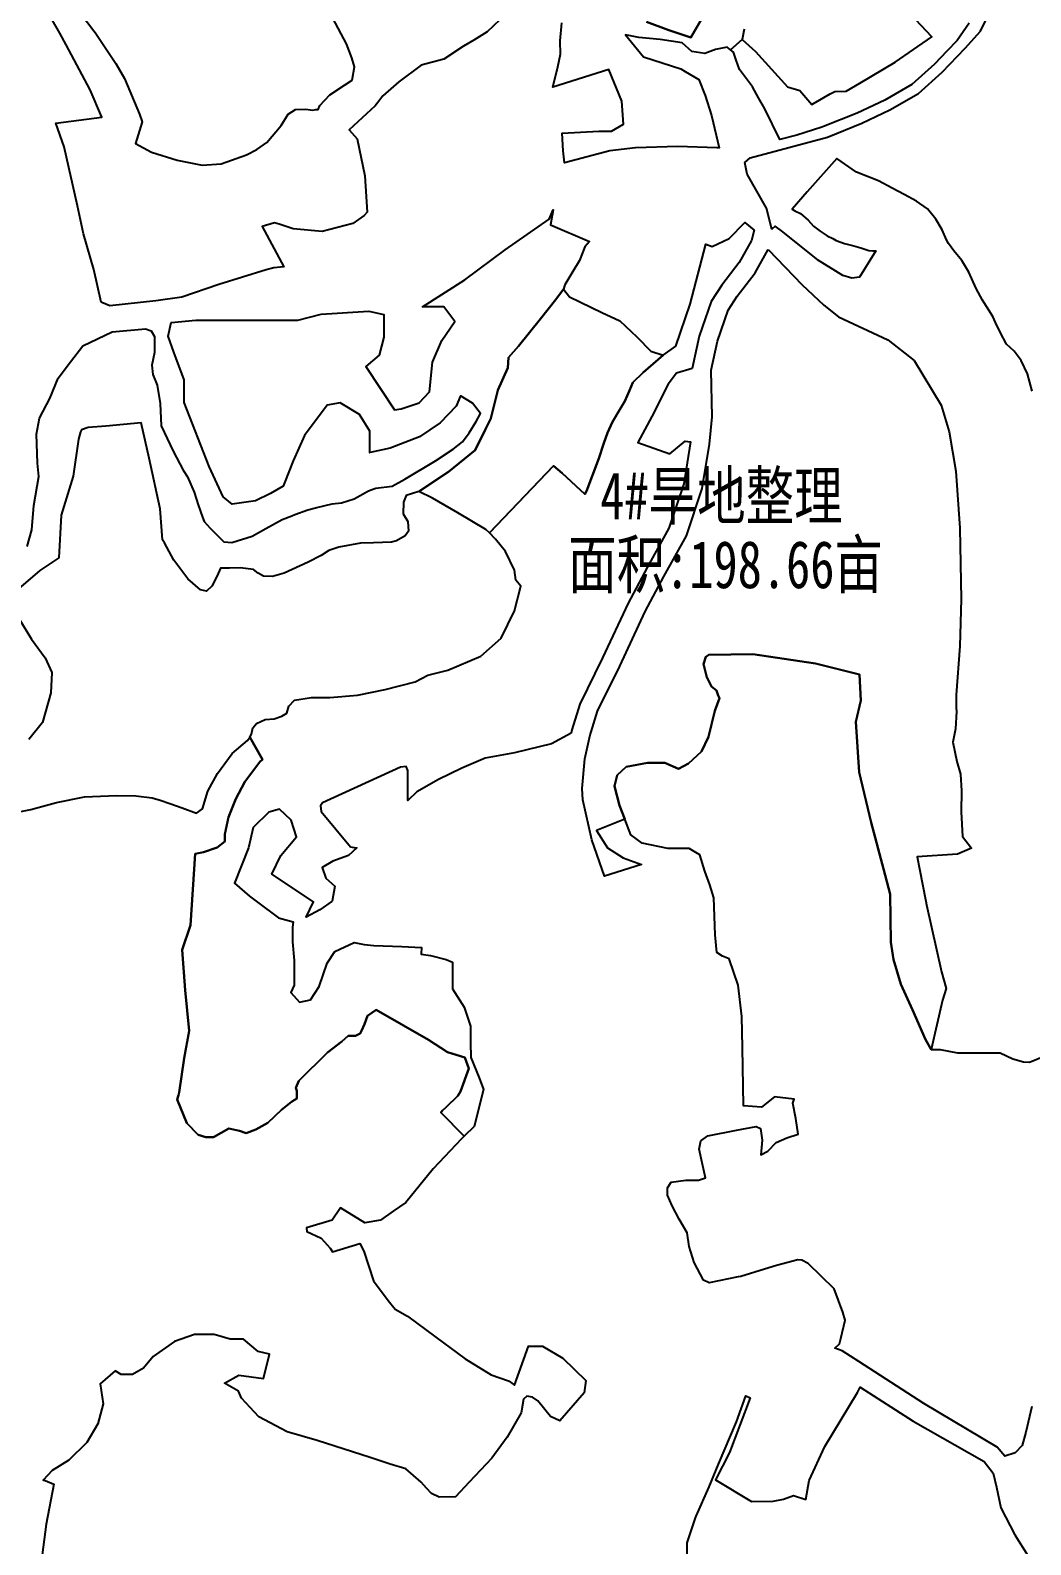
# Model space of a CAD drawing. Header units: millimetres. Extents: x 35444746 to 35449000, y 3482000 to 3488437.
# Drawn here: x 35448101.5 to 35448418, y 3486393.7 to 3486872.8 of the extents above; entities that cross this region are included whole.
import ezdxf
from ezdxf.enums import TextEntityAlignment as Align

# ---------------------------------------------------------------- set-up
doc = ezdxf.new("R2010")
doc.units = ezdxf.units.MM
for name, color, linetype, true_color in [('0203.01旱地整理标注', 7, 'Continuous', 0xffffff), ('0203.02旱地整理', 9, 'Continuous', 0x808080), ('0204.02水田整理', 9, 'Continuous', 0x808080)]:
    doc.layers.add(name, color=color, linetype=linetype, true_color=true_color)
doc.styles.add('宋体', font='')
doc.styles.get('宋体').set_extended_font_data('SimSun')

msp = doc.modelspace()

# ---------------------------------------------------------------- linework, layer by layer
at = {"layer": '0203.02旱地整理', "color": 41}
for points in [[(35448296.508, 3486875.467), (35448303.522, 3486872.839), (35448310.505, 3486870.609), (35448316.842, 3486881.454)], [(35448296.508, 3486875.467), (35448303.522, 3486872.839), (35448310.505, 3486870.609), (35448316.842, 3486881.454)], [(35448327.359, 3486873.187), (35448326.73, 3486869.958), (35448323.049, 3486866.703), (35448322.028, 3486867.526), (35448318.34, 3486866.738), (35448314.959, 3486865.503), (35448310.775, 3486866.18), (35448307.792, 3486868.889), (35448300.811, 3486869.906), (35448294.003, 3486870.541), (35448289.844, 3486871.369), (35448295.537, 3486864.394), (35448307.314, 3486860.636), (35448308.741, 3486859.799), (35448312.979, 3486857.312), (35448315.002, 3486852.245), (35448316.986, 3486845.858), (35448319.41, 3486835.66), (35448318.681, 3486835.615), (35448306.435, 3486836.033), (35448292.98, 3486835.644), (35448284.909, 3486834.692), (35448270.538, 3486830.881), (35448270.15, 3486834.731), (35448269.752, 3486840.289), (35448281.381, 3486840.876), (35448285.355, 3486840.876), (35448289.164, 3486843.11), (35448288.618, 3486850.418), (35448284.59, 3486860.483), (35448266.84, 3486854.797), (35448268.391, 3486861.265), (35448269.3, 3486865.322), (35448269.161, 3486869.544), (35448269.721, 3486875.246)], [(35448327.359, 3486873.187), (35448326.73, 3486869.958), (35448323.049, 3486866.703), (35448322.028, 3486867.526), (35448318.34, 3486866.738), (35448314.959, 3486865.503), (35448310.775, 3486866.18), (35448307.792, 3486868.889), (35448300.811, 3486869.906), (35448294.003, 3486870.541), (35448289.844, 3486871.369), (35448295.537, 3486864.394), (35448307.314, 3486860.636), (35448308.741, 3486859.799), (35448312.979, 3486857.312), (35448315.002, 3486852.245), (35448316.986, 3486845.858), (35448319.41, 3486835.66), (35448318.681, 3486835.615), (35448306.435, 3486836.033), (35448292.98, 3486835.644), (35448284.909, 3486834.692), (35448270.538, 3486830.881), (35448270.15, 3486834.731), (35448269.752, 3486840.289), (35448281.381, 3486840.876), (35448285.355, 3486840.876), (35448289.164, 3486843.11), (35448288.618, 3486850.418), (35448284.59, 3486860.483), (35448266.84, 3486854.797), (35448268.391, 3486861.265), (35448269.3, 3486865.322), (35448269.161, 3486869.544), (35448269.721, 3486875.246)], [(35448100.568, 3486709.493), (35448102.025, 3486714.756), (35448102.645, 3486722.463), (35448104.241, 3486731.675), (35448103.814, 3486735.928), (35448103.461, 3486745.071), (35448104.442, 3486750.171), (35448107.664, 3486756.372), (35448110.303, 3486762.798), (35448114.266, 3486767.963), (35448118.126, 3486773.008), (35448127.399, 3486777.393), (35448137.994, 3486778.416), (35448139.823, 3486777.8), (35448140.842, 3486775.942), (35448140.865, 3486772.363), (35448140.875, 3486770.93), (35448139.934, 3486766.919), (35448140.301, 3486763.894), (35448141.67, 3486760.608), (35448142.588, 3486754.748), (35448142.956, 3486747.68), (35448146.72, 3486739.708), (35448149.902, 3486733.72), (35448151.243, 3486731.613), (35448153.332, 3486726.684), (35448154.625, 3486722.699), (35448156.036, 3486718.843), (35448156.557, 3486717.438), (35448158.448, 3486715.274), (35448160.376, 3486713.391), (35448162.76, 3486710.952), (35448165.295, 3486710.742), (35448171.761, 3486712.821), (35448176.064, 3486715.194), (35448181.221, 3486718.04), (35448184.233, 3486719.234), (35448185.173, 3486719.607), (35448189.368, 3486721.152), (35448192.174, 3486721.845), (35448196.994, 3486723.033), (35448199.985, 3486723.325), (35448204.021, 3486724.573), (35448208.542, 3486727.183), (35448210.167, 3486727.726), (35448210.889, 3486727.967), (35448215.983, 3486728.608), (35448220.065, 3486730.867), (35448229.761, 3486736.664), (35448235.331, 3486740.36), (35448238.292, 3486742.675), (35448240.36, 3486745.466), (35448242.586, 3486749.061), (35448243.985, 3486751.608), (35448241.443, 3486754.88), (35448237.617, 3486757.234), (35448236.301, 3486753.946), (35448231.162, 3486748.64), (35448224.675, 3486744.261), (35448215.407, 3486740.64), (35448209.073, 3486739.239), (35448208.937, 3486739.209), (35448208.937, 3486746.01), (35448205.625, 3486751.241), (35448199.53, 3486754.949), (35448195.489, 3486754.22), (35448188.268, 3486744.686), (35448184.691, 3486736.608), (35448181.924, 3486729.694), (35448181.512, 3486728.662), (35448177.47, 3486726.278), (35448172.767, 3486723.961), (35448165.414, 3486722.968), (35448162.5, 3486725.285), (35448158.127, 3486734.82), (35448150.222, 3486755.029), (35448150.222, 3486762.241), (35448146.969, 3486770.996), (35448145.154, 3486776.118), (35448146.061, 3486780.44), (35448153.908, 3486781.134), (35448166.665, 3486781.134), (35448186.19, 3486781.134), (35448193.502, 3486783.079), (35448208.664, 3486784.018), (35448213.329, 3486782.94), (35448213.329, 3486775.711), (35448211.883, 3486770.005), (35448207.701, 3486766.458), (35448216.757, 3486752.787), (35448218.886, 3486753.114), (35448224.519, 3486755.016), (35448227.792, 3486758.44), (35448228.782, 3486767.799), (35448231.708, 3486774.723), (35448235.785, 3486780.733), (35448232.359, 3486785.298), (35448225.585, 3486785.298), (35448238.949, 3486793.851), (35448251.726, 3486803.392), (35448265.632, 3486813.058), (35448266.988, 3486816.037), (35448266.153, 3486811.251), (35448278.432, 3486805.974), (35448276.957, 3486804.334), (35448275.296, 3486800.053), (35448273.147, 3486796.518), (35448270.66, 3486792.294), (35448270.249, 3486790.893), (35448267.757, 3486787.717), (35448262.92, 3486781.503), (35448256.012, 3486772.917), (35448252.771, 3486769.323), (35448252.604, 3486766.034), (35448249.436, 3486758.964), (35448247.228, 3486749.989), (35448245.521, 3486746.597), (35448242.222, 3486740.039), (35448233.787, 3486733.125), (35448224.41, 3486726.925), (35448220.399, 3486725.609), (35448219.566, 3486723.549), (35448219.529, 3486719.823), (35448220.946, 3486717.439), (35448221.136, 3486714.412), (35448220.165, 3486712.902), (35448217.372, 3486711.264), (35448215.772, 3486710.893), (35448210.126, 3486710.673), (35448205.979, 3486710.535), (35448199.108, 3486709.346), (35448196, 3486708.234), (35448193.582, 3486706.661), (35448189.398, 3486704.59), (35448181.8, 3486701.043), (35448178.137, 3486700.013), (35448175.289, 3486700.121), (35448173.607, 3486701.043), (35448172.101, 3486702.23), (35448167.894, 3486702.756), (35448164.523, 3486702.636), (35448161.653, 3486702.68), (35448160.645, 3486700.207), (35448158.995, 3486696.956), (35448157.3, 3486695.399), (35448155.375, 3486695.857), (35448151.343, 3486699.337), (35448146.944, 3486705.153), (35448143.965, 3486710.694), (35448143.338, 3486711.627), (35448142.666, 3486721.471), (35448139.187, 3486737.431), (35448136.574, 3486748.69), (35448125.44, 3486747.545), (35448119.843, 3486747.169), (35448117.731, 3486746.451), (35448117.403, 3486745.804), (35448116.805, 3486743.528), (35448115.1, 3486731.762), (35448111.321, 3486719.466), (35448110.514, 3486705.977), (35448104.585, 3486701.912), (35448097.851, 3486696.114)], [(35448100.568, 3486709.493), (35448102.025, 3486714.756), (35448102.645, 3486722.463), (35448104.241, 3486731.675), (35448103.814, 3486735.928), (35448103.461, 3486745.071), (35448104.442, 3486750.171), (35448107.664, 3486756.372), (35448110.303, 3486762.798), (35448114.266, 3486767.963), (35448118.126, 3486773.008), (35448127.399, 3486777.393), (35448137.994, 3486778.416), (35448139.823, 3486777.8), (35448140.842, 3486775.942), (35448140.865, 3486772.363), (35448140.875, 3486770.93), (35448139.934, 3486766.919), (35448140.301, 3486763.894), (35448141.67, 3486760.608), (35448142.588, 3486754.748), (35448142.956, 3486747.68), (35448146.72, 3486739.708), (35448149.902, 3486733.72), (35448151.243, 3486731.613), (35448153.332, 3486726.684), (35448154.625, 3486722.699), (35448156.036, 3486718.843), (35448156.557, 3486717.438), (35448158.448, 3486715.274), (35448160.376, 3486713.391), (35448162.76, 3486710.952), (35448165.295, 3486710.742), (35448171.761, 3486712.821), (35448176.064, 3486715.194), (35448181.221, 3486718.04), (35448184.233, 3486719.234), (35448185.173, 3486719.607), (35448189.368, 3486721.152), (35448192.174, 3486721.845), (35448196.994, 3486723.033), (35448199.985, 3486723.325), (35448204.021, 3486724.573), (35448208.542, 3486727.183), (35448210.167, 3486727.726), (35448210.889, 3486727.967), (35448215.983, 3486728.608), (35448220.065, 3486730.867), (35448229.761, 3486736.664), (35448235.331, 3486740.36), (35448238.292, 3486742.675), (35448240.36, 3486745.466), (35448242.586, 3486749.061), (35448243.985, 3486751.608), (35448241.443, 3486754.88), (35448237.617, 3486757.234), (35448236.301, 3486753.946), (35448231.162, 3486748.64), (35448224.675, 3486744.261), (35448215.407, 3486740.64), (35448209.073, 3486739.239), (35448208.937, 3486739.209), (35448208.937, 3486746.01), (35448205.625, 3486751.241), (35448199.53, 3486754.949), (35448195.489, 3486754.22), (35448188.268, 3486744.686), (35448184.691, 3486736.608), (35448181.924, 3486729.694), (35448181.512, 3486728.662), (35448177.47, 3486726.278), (35448172.767, 3486723.961), (35448165.414, 3486722.968), (35448162.5, 3486725.285), (35448158.127, 3486734.82), (35448150.222, 3486755.029), (35448150.222, 3486762.241), (35448146.969, 3486770.996), (35448145.154, 3486776.118), (35448146.061, 3486780.44), (35448153.908, 3486781.134), (35448166.665, 3486781.134), (35448186.19, 3486781.134), (35448193.502, 3486783.079), (35448208.664, 3486784.018), (35448213.329, 3486782.94), (35448213.329, 3486775.711), (35448211.883, 3486770.005), (35448207.701, 3486766.458), (35448216.757, 3486752.787), (35448218.886, 3486753.114), (35448224.519, 3486755.016), (35448227.792, 3486758.44), (35448228.782, 3486767.799), (35448231.708, 3486774.723), (35448235.785, 3486780.733), (35448232.359, 3486785.298), (35448225.585, 3486785.298), (35448238.949, 3486793.851), (35448251.726, 3486803.392), (35448265.632, 3486813.058), (35448266.988, 3486816.037), (35448266.153, 3486811.251), (35448278.432, 3486805.974), (35448276.957, 3486804.334), (35448275.296, 3486800.053), (35448273.147, 3486796.518), (35448270.66, 3486792.294), (35448270.249, 3486790.893), (35448267.757, 3486787.717), (35448262.92, 3486781.503), (35448256.012, 3486772.917), (35448252.771, 3486769.323), (35448252.604, 3486766.034), (35448249.436, 3486758.964), (35448247.228, 3486749.989), (35448245.521, 3486746.597), (35448242.222, 3486740.039), (35448233.787, 3486733.125), (35448224.41, 3486726.925), (35448220.399, 3486725.609), (35448219.566, 3486723.549), (35448219.529, 3486719.823), (35448220.946, 3486717.439), (35448221.136, 3486714.412), (35448220.165, 3486712.902), (35448217.372, 3486711.264), (35448215.772, 3486710.893), (35448210.126, 3486710.673), (35448205.979, 3486710.535), (35448199.108, 3486709.346), (35448196, 3486708.234), (35448193.582, 3486706.661), (35448189.398, 3486704.59), (35448181.8, 3486701.043), (35448178.137, 3486700.013), (35448175.289, 3486700.121), (35448173.607, 3486701.043), (35448172.101, 3486702.23), (35448167.894, 3486702.756), (35448164.523, 3486702.636), (35448161.653, 3486702.68), (35448160.645, 3486700.207), (35448158.995, 3486696.956), (35448157.3, 3486695.399), (35448155.375, 3486695.857), (35448151.343, 3486699.337), (35448146.944, 3486705.153), (35448143.965, 3486710.694), (35448143.338, 3486711.627), (35448142.666, 3486721.471), (35448139.187, 3486737.431), (35448136.574, 3486748.69), (35448125.44, 3486747.545), (35448119.843, 3486747.169), (35448117.731, 3486746.451), (35448117.403, 3486745.804), (35448116.805, 3486743.528), (35448115.1, 3486731.762), (35448111.321, 3486719.466), (35448110.514, 3486705.977), (35448104.585, 3486701.912), (35448097.851, 3486696.114)], [(35448097.839, 3486686.937), (35448101.87, 3486680.256), (35448106.246, 3486674.253), (35448108.306, 3486669.622), (35448108.048, 3486663.275), (35448105.428, 3486653.827), (35448101.033, 3486648.507)], [(35448097.839, 3486686.937), (35448101.87, 3486680.256), (35448106.246, 3486674.253), (35448108.306, 3486669.622), (35448108.048, 3486663.275), (35448105.428, 3486653.827), (35448101.033, 3486648.507)]]:
    msp.add_lwpolyline(points, dxfattribs=at)
for points in [[(35448330.559, 3486809.649), (35448329.675, 3486806.284), (35448325.814, 3486799.409), (35448320.304, 3486792.175), (35448316.876, 3486787.002), (35448313.182, 3486776.1), (35448310.964, 3486765.864), (35448306.012, 3486764.397), (35448303.336, 3486760.857), (35448298.106, 3486750.628), (35448293.69, 3486742.459), (35448303.892, 3486738.875), (35448308.727, 3486742.89), (35448310.403, 3486742.641), (35448308.28, 3486729.323), (35448303.58, 3486715.299), (35448296.689, 3486702.928), (35448290.657, 3486691.622), (35448282.583, 3486674.275), (35448275.402, 3486659.653), (35448272.881, 3486651.542), (35448272.638, 3486650.475), (35448266.441, 3486647.134), (35448254.709, 3486644.195), (35448245.445, 3486642.603), (35448238.082, 3486639.351), (35448230.625, 3486635.756), (35448223.801, 3486631.916), (35448220.977, 3486629.185), (35448220.977, 3486638.704), (35448220.433, 3486639.904), (35448218.646, 3486639.692), (35448194.002, 3486628.393), (35448193.352, 3486627.426), (35448193.588, 3486625.73), (35448202.851, 3486614.548), (35448204.466, 3486614.219), (35448204.817, 3486614.188), (35448202.172, 3486611.727), (35448197.267, 3486609.96), (35448193.846, 3486607.965), (35448195.043, 3486604.545), (35448197.838, 3486602.094), (35448197.039, 3486597.364), (35448193.148, 3486594.585), (35448188.782, 3486592.224), (35448191.178, 3486597.055), (35448177.971, 3486605.878), (35448180.831, 3486611.749), (35448185.74, 3486617.686), (35448184.079, 3486622.96), (35448180.379, 3486626.394), (35448177.017, 3486625.498), (35448172.012, 3486620.622), (35448170.54, 3486614.148), (35448168.395, 3486608.6), (35448166.149, 3486602.983), (35448170.902, 3486598.854), (35448173.404, 3486596.982), (35448180.006, 3486592.043), (35448184.642, 3486590.815), (35448184.441, 3486588.968), (35448184.441, 3486584.424), (35448184.99, 3486578.554), (35448184.99, 3486573.255), (35448184.99, 3486570.767), (35448183.939, 3486568.363), (35448186.687, 3486565.386), (35448190.124, 3486566.073), (35448192.92, 3486570.333), (35448195.487, 3486577.71), (35448197.871, 3486581.421), (35448204.012, 3486584.278), (35448207.106, 3486583.588), (35448210.168, 3486583.258), (35448219.094, 3486582.994), (35448225.262, 3486582.615), (35448225.222, 3486580.522), (35448228.157, 3486580.16), (35448233.112, 3486578.807), (35448235.095, 3486578.036), (35448235.095, 3486569.526), (35448238.775, 3486563.732), (35448240.786, 3486557.767), (35448240.835, 3486552.611), (35448240.913, 3486547.831), (35448243.564, 3486541.417), (35448244.911, 3486537.679), (35448241.967, 3486526.036), (35448238.812, 3486523.004), (35448231.37, 3486530.449), (35448231.965, 3486531.07), (35448232.963, 3486532.041), (35448236.79, 3486535.766), (35448237.654, 3486537.123), (35448240.238, 3486544.319), (35448239.032, 3486547.831), (35448233.555, 3486549.587), (35448227.544, 3486553.455), (35448210.967, 3486562.916), (35448208.242, 3486561.077), (35448207.261, 3486558.418), (35448206.305, 3486556.286), (35448205.931, 3486555.454), (35448204.426, 3486554.669), (35448202.115, 3486554.669), (35448200.102, 3486552.885), (35448195.541, 3486549.433), (35448186.477, 3486540.458), (35448185.521, 3486538.202), (35448185.874, 3486537.32), (35448185.874, 3486534.831), (35448184.165, 3486533.82), (35448181.041, 3486531.306), (35448176.697, 3486527.192), (35448172.847, 3486525.08), (35448169.79, 3486523.869), (35448167.713, 3486524.676), (35448164.338, 3486525.426), (35448159.501, 3486522.666), (35448157.012, 3486522.666), (35448154.621, 3486523.354), (35448151.05, 3486527.119), (35448147.957, 3486534.553), (35448148.37, 3486535.882), (35448148.66, 3486536.818), (35448150.239, 3486547.653), (35448151.787, 3486556.338), (35448150.509, 3486569.204), (35448149.619, 3486581.93), (35448152.214, 3486589.769), (35448153.664, 3486612.29), (35448156.378, 3486612.816), (35448160.602, 3486614.248), (35448163.025, 3486616.228), (35448163.025, 3486617.005), (35448163.025, 3486618.539), (35448164.274, 3486623.849), (35448166.545, 3486629.657), (35448169.412, 3486635.07), (35448174.126, 3486641.385), (35448175.019, 3486642.136), (35448170.955, 3486649.242), (35448171.527, 3486650.137), (35448171.964, 3486652.114), (35448173.073, 3486653.548), (35448175.812, 3486654.786), (35448178.649, 3486655.015), (35448181.127, 3486655.862), (35448182.692, 3486656.807), (35448183.316, 3486658.988), (35448185.162, 3486660.929), (35448190.504, 3486661.706), (35448196.333, 3486661.706), (35448205.076, 3486662.482), (35448213.819, 3486664.327), (35448223.241, 3486666.657), (35448227.321, 3486668.792), (35448233.636, 3486670.346), (35448244.021, 3486674.871), (35448250.498, 3486680.518), (35448254.718, 3486689.197), (35448256.665, 3486696.951), (35448255.156, 3486698.89), (35448254.724, 3486702.068), (35448251.868, 3486707.938), (35448248.705, 3486711.827), (35448246.769, 3486713.81), (35448267.017, 3486735.047), (35448269.782, 3486732.718), (35448276.936, 3486726.064), (35448277.446, 3486727.071), (35448281.37, 3486737.372), (35448282.998, 3486742.236), (35448284.098, 3486745.516), (35448285.733, 3486748.995), (35448288.018, 3486752.877), (35448289.649, 3486755.546), (35448291.04, 3486758.863), (35448292.104, 3486761.453), (35448295.457, 3486764.584), (35448301.737, 3486770.016), (35448305.717, 3486772.91), (35448310.242, 3486786.209), (35448315.248, 3486805.212), (35448317.278, 3486804.437), (35448322.64, 3486806.934), (35448327.618, 3486812.002)], [(35448330.559, 3486809.649), (35448329.675, 3486806.284), (35448325.814, 3486799.409), (35448320.304, 3486792.175), (35448316.876, 3486787.002), (35448313.182, 3486776.1), (35448310.964, 3486765.864), (35448306.012, 3486764.397), (35448303.336, 3486760.857), (35448298.106, 3486750.628), (35448293.69, 3486742.459), (35448303.892, 3486738.875), (35448308.727, 3486742.89), (35448310.403, 3486742.641), (35448308.28, 3486729.323), (35448303.58, 3486715.299), (35448296.689, 3486702.928), (35448290.657, 3486691.622), (35448282.583, 3486674.275), (35448275.402, 3486659.653), (35448272.881, 3486651.542), (35448272.638, 3486650.475), (35448266.441, 3486647.134), (35448254.709, 3486644.195), (35448245.445, 3486642.603), (35448238.082, 3486639.351), (35448230.625, 3486635.756), (35448223.801, 3486631.916), (35448220.977, 3486629.185), (35448220.977, 3486638.704), (35448220.433, 3486639.904), (35448218.646, 3486639.692), (35448194.002, 3486628.393), (35448193.352, 3486627.426), (35448193.588, 3486625.73), (35448202.851, 3486614.548), (35448204.466, 3486614.219), (35448204.817, 3486614.188), (35448202.172, 3486611.727), (35448197.267, 3486609.96), (35448193.846, 3486607.965), (35448195.043, 3486604.545), (35448197.838, 3486602.094), (35448197.039, 3486597.364), (35448193.148, 3486594.585), (35448188.782, 3486592.224), (35448191.178, 3486597.055), (35448177.971, 3486605.878), (35448180.831, 3486611.749), (35448185.74, 3486617.686), (35448184.079, 3486622.96), (35448180.379, 3486626.394), (35448177.017, 3486625.498), (35448172.012, 3486620.622), (35448170.54, 3486614.148), (35448168.395, 3486608.6), (35448166.149, 3486602.983), (35448170.902, 3486598.854), (35448173.404, 3486596.982), (35448180.006, 3486592.043), (35448184.642, 3486590.815), (35448184.441, 3486588.968), (35448184.441, 3486584.424), (35448184.99, 3486578.554), (35448184.99, 3486573.255), (35448184.99, 3486570.767), (35448183.939, 3486568.363), (35448186.687, 3486565.386), (35448190.124, 3486566.073), (35448192.92, 3486570.333), (35448195.487, 3486577.71), (35448197.871, 3486581.421), (35448204.012, 3486584.278), (35448207.106, 3486583.588), (35448210.168, 3486583.258), (35448219.094, 3486582.994), (35448225.262, 3486582.615), (35448225.222, 3486580.522), (35448228.157, 3486580.16), (35448233.112, 3486578.807), (35448235.095, 3486578.036), (35448235.095, 3486569.526), (35448238.775, 3486563.732), (35448240.786, 3486557.767), (35448240.835, 3486552.611), (35448240.913, 3486547.831), (35448243.564, 3486541.417), (35448244.911, 3486537.679), (35448241.967, 3486526.036), (35448238.812, 3486523.004), (35448231.37, 3486530.449), (35448231.965, 3486531.07), (35448232.963, 3486532.041), (35448236.79, 3486535.766), (35448237.654, 3486537.123), (35448240.238, 3486544.319), (35448239.032, 3486547.831), (35448233.555, 3486549.587), (35448227.544, 3486553.455), (35448210.967, 3486562.916), (35448208.242, 3486561.077), (35448207.261, 3486558.418), (35448206.305, 3486556.286), (35448205.931, 3486555.454), (35448204.426, 3486554.669), (35448202.115, 3486554.669), (35448200.102, 3486552.885), (35448195.541, 3486549.433), (35448186.477, 3486540.458), (35448185.521, 3486538.202), (35448185.874, 3486537.32), (35448185.874, 3486534.831), (35448184.165, 3486533.82), (35448181.041, 3486531.306), (35448176.697, 3486527.192), (35448172.847, 3486525.08), (35448169.79, 3486523.869), (35448167.713, 3486524.676), (35448164.338, 3486525.426), (35448159.501, 3486522.666), (35448157.012, 3486522.666), (35448154.621, 3486523.354), (35448151.05, 3486527.119), (35448147.957, 3486534.553), (35448148.37, 3486535.882), (35448148.66, 3486536.818), (35448150.239, 3486547.653), (35448151.787, 3486556.338), (35448150.509, 3486569.204), (35448149.619, 3486581.93), (35448152.214, 3486589.769), (35448153.664, 3486612.29), (35448156.378, 3486612.816), (35448160.602, 3486614.248), (35448163.025, 3486616.228), (35448163.025, 3486617.005), (35448163.025, 3486618.539), (35448164.274, 3486623.849), (35448166.545, 3486629.657), (35448169.412, 3486635.07), (35448174.126, 3486641.385), (35448175.019, 3486642.136), (35448170.955, 3486649.242), (35448171.527, 3486650.137), (35448171.964, 3486652.114), (35448173.073, 3486653.548), (35448175.812, 3486654.786), (35448178.649, 3486655.015), (35448181.127, 3486655.862), (35448182.692, 3486656.807), (35448183.316, 3486658.988), (35448185.162, 3486660.929), (35448190.504, 3486661.706), (35448196.333, 3486661.706), (35448205.076, 3486662.482), (35448213.819, 3486664.327), (35448223.241, 3486666.657), (35448227.321, 3486668.792), (35448233.636, 3486670.346), (35448244.021, 3486674.871), (35448250.498, 3486680.518), (35448254.718, 3486689.197), (35448256.665, 3486696.951), (35448255.156, 3486698.89), (35448254.724, 3486702.068), (35448251.868, 3486707.938), (35448248.705, 3486711.827), (35448246.769, 3486713.81), (35448267.017, 3486735.047), (35448269.782, 3486732.718), (35448276.936, 3486726.064), (35448277.446, 3486727.071), (35448281.37, 3486737.372), (35448282.998, 3486742.236), (35448284.098, 3486745.516), (35448285.733, 3486748.995), (35448288.018, 3486752.877), (35448289.649, 3486755.546), (35448291.04, 3486758.863), (35448292.104, 3486761.453), (35448295.457, 3486764.584), (35448301.737, 3486770.016), (35448305.717, 3486772.91), (35448310.242, 3486786.209), (35448315.248, 3486805.212), (35448317.278, 3486804.437), (35448322.64, 3486806.934), (35448327.618, 3486812.002)], [(35448334.965, 3486803.453), (35448345.67, 3486792.346), (35448352.618, 3486785.841), (35448357.247, 3486782.167), (35448372.801, 3486774.924), (35448381.182, 3486768.342), (35448389.687, 3486754.195), (35448392.207, 3486745.768), (35448394.32, 3486733.4), (35448395.562, 3486715.337), (35448396.044, 3486692.911), (35448395.557, 3486678.025), (35448394.388, 3486662.642), (35448394.469, 3486658.513), (35448394.493, 3486657.309), (35448394.234, 3486651.818), (35448393.426, 3486647.598), (35448394.603, 3486641.473), (35448395.857, 3486637.482), (35448396.162, 3486632.195), (35448396.053, 3486625.6), (35448396.398, 3486617.756), (35448399.252, 3486614.046), (35448394.818, 3486612.146), (35448382.051, 3486611.374), (35448382.807, 3486607.556), (35448384.833, 3486597.327), (35448385.091, 3486596.166), (35448389.79, 3486574.994), (35448391.308, 3486569.71), (35448390.118, 3486565.947), (35448386.571, 3486550.42), (35448384.723, 3486553.531), (35448380.639, 3486562.978), (35448376.88, 3486571.076), (35448374.568, 3486578.816), (35448373.726, 3486584.288), (35448373.508, 3486599.533), (35448371.398, 3486607.556), (35448367.556, 3486622.163), (35448363.724, 3486638.146), (35448362.739, 3486654.102), (35448364.269, 3486660.839), (35448363.862, 3486669.018), (35448349.983, 3486672.499), (35448330.14, 3486675.415), (35448316.203, 3486675.215), (35448315.258, 3486674.575), (35448314.482, 3486672.305), (35448315.531, 3486668.191), (35448316.983, 3486665.206), (35448318.572, 3486663.929), (35448319.166, 3486662.393), (35448319.512, 3486661.501), (35448318.108, 3486657.558), (35448316.082, 3486649.349), (35448313.819, 3486644.707), (35448309.781, 3486640.881), (35448306.583, 3486639.178), (35448302.219, 3486641.052), (35448296.756, 3486641.052), (35448290.057, 3486639.777), (35448287.226, 3486637.226), (35448286.309, 3486633.679), (35448287.934, 3486627.558), (35448289.594, 3486623.245), (35448280.607, 3486619.627), (35448284.094, 3486614.133), (35448289.137, 3486611.043), (35448294.891, 3486608.927), (35448283.136, 3486605.258), (35448279.203, 3486616.75), (35448276.307, 3486629.345), (35448276.157, 3486632.958), (35448276.937, 3486642.326), (35448278.68, 3486649.988), (35448278.959, 3486650.886), (35448280.993, 3486657.428), (35448287.995, 3486671.686), (35448296.025, 3486688.939), (35448301.961, 3486700.065), (35448309.093, 3486712.869), (35448314.127, 3486727.887), (35448316.355, 3486741.868), (35448317.198, 3486750.537), (35448316.973, 3486765.27), (35448318.972, 3486774.495), (35448322.307, 3486784.337), (35448325.195, 3486788.694), (35448330.838, 3486796.104)], [(35448334.965, 3486803.453), (35448345.67, 3486792.346), (35448352.618, 3486785.841), (35448357.247, 3486782.167), (35448372.801, 3486774.924), (35448381.182, 3486768.342), (35448389.687, 3486754.195), (35448392.207, 3486745.768), (35448394.32, 3486733.4), (35448395.562, 3486715.337), (35448396.044, 3486692.911), (35448395.557, 3486678.025), (35448394.388, 3486662.642), (35448394.469, 3486658.513), (35448394.493, 3486657.309), (35448394.234, 3486651.818), (35448393.426, 3486647.598), (35448394.603, 3486641.473), (35448395.857, 3486637.482), (35448396.162, 3486632.195), (35448396.053, 3486625.6), (35448396.398, 3486617.756), (35448399.252, 3486614.046), (35448394.818, 3486612.146), (35448382.051, 3486611.374), (35448382.807, 3486607.556), (35448384.833, 3486597.327), (35448385.091, 3486596.166), (35448389.79, 3486574.994), (35448391.308, 3486569.71), (35448390.118, 3486565.947), (35448386.571, 3486550.42), (35448384.723, 3486553.531), (35448380.639, 3486562.978), (35448376.88, 3486571.076), (35448374.568, 3486578.816), (35448373.726, 3486584.288), (35448373.508, 3486599.533), (35448371.398, 3486607.556), (35448367.556, 3486622.163), (35448363.724, 3486638.146), (35448362.739, 3486654.102), (35448364.269, 3486660.839), (35448363.862, 3486669.018), (35448349.983, 3486672.499), (35448330.14, 3486675.415), (35448316.203, 3486675.215), (35448315.258, 3486674.575), (35448314.482, 3486672.305), (35448315.531, 3486668.191), (35448316.983, 3486665.206), (35448318.572, 3486663.929), (35448319.166, 3486662.393), (35448319.512, 3486661.501), (35448318.108, 3486657.558), (35448316.082, 3486649.349), (35448313.819, 3486644.707), (35448309.781, 3486640.881), (35448306.583, 3486639.178), (35448302.219, 3486641.052), (35448296.756, 3486641.052), (35448290.057, 3486639.777), (35448287.226, 3486637.226), (35448286.309, 3486633.679), (35448287.934, 3486627.558), (35448289.594, 3486623.245), (35448280.607, 3486619.627), (35448284.094, 3486614.133), (35448289.137, 3486611.043), (35448294.891, 3486608.927), (35448283.136, 3486605.258), (35448279.203, 3486616.75), (35448276.307, 3486629.345), (35448276.157, 3486632.958), (35448276.937, 3486642.326), (35448278.68, 3486649.988), (35448278.959, 3486650.886), (35448280.993, 3486657.428), (35448287.995, 3486671.686), (35448296.025, 3486688.939), (35448301.961, 3486700.065), (35448309.093, 3486712.869), (35448314.127, 3486727.887), (35448316.355, 3486741.868), (35448317.198, 3486750.537), (35448316.973, 3486765.27), (35448318.972, 3486774.495), (35448322.307, 3486784.337), (35448325.195, 3486788.694), (35448330.838, 3486796.104)], [(35448270.249, 3486790.893), (35448272.096, 3486788.501), (35448282.343, 3486783.558), (35448288.086, 3486780.876), (35448293.433, 3486775.909), (35448297.892, 3486771.328), (35448301.737, 3486770.016), (35448295.457, 3486764.584), (35448292.104, 3486761.453), (35448291.04, 3486758.863), (35448289.649, 3486755.546), (35448288.018, 3486752.877), (35448285.733, 3486748.995), (35448284.098, 3486745.516), (35448282.998, 3486742.236), (35448281.37, 3486737.372), (35448277.446, 3486727.071), (35448276.936, 3486726.064), (35448269.782, 3486732.718), (35448267.017, 3486735.047), (35448246.769, 3486713.81), (35448245.69, 3486714.915), (35448236.797, 3486720.188), (35448228.812, 3486724.778), (35448224.41, 3486726.925), (35448233.787, 3486733.125), (35448242.222, 3486740.039), (35448245.521, 3486746.597), (35448247.228, 3486749.989), (35448249.436, 3486758.964), (35448252.604, 3486766.034), (35448252.771, 3486769.323), (35448256.012, 3486772.917), (35448262.92, 3486781.503), (35448267.757, 3486787.717)], [(35448270.249, 3486790.893), (35448272.096, 3486788.501), (35448282.343, 3486783.558), (35448288.086, 3486780.876), (35448293.433, 3486775.909), (35448297.892, 3486771.328), (35448301.737, 3486770.016), (35448295.457, 3486764.584), (35448292.104, 3486761.453), (35448291.04, 3486758.863), (35448289.649, 3486755.546), (35448288.018, 3486752.877), (35448285.733, 3486748.995), (35448284.098, 3486745.516), (35448282.998, 3486742.236), (35448281.37, 3486737.372), (35448277.446, 3486727.071), (35448276.936, 3486726.064), (35448269.782, 3486732.718), (35448267.017, 3486735.047), (35448246.769, 3486713.81), (35448245.69, 3486714.915), (35448236.797, 3486720.188), (35448228.812, 3486724.778), (35448224.41, 3486726.925), (35448233.787, 3486733.125), (35448242.222, 3486740.039), (35448245.521, 3486746.597), (35448247.228, 3486749.989), (35448249.436, 3486758.964), (35448252.604, 3486766.034), (35448252.771, 3486769.323), (35448256.012, 3486772.917), (35448262.92, 3486781.503), (35448267.757, 3486787.717)]]:
    msp.add_lwpolyline(points, close=True, dxfattribs=at)
at = {"layer": '0204.02水田整理', "color": 51}
for points in [[(35448252.099, 3486878.048), (35448246.108, 3486872.334), (35448241.81, 3486869.749), (35448238.534, 3486867.778), (35448232.362, 3486863.713), (35448225.139, 3486861.821), (35448218.072, 3486856.539), (35448213.036, 3486852.067), (35448211.47, 3486850.014), (35448210.638, 3486848.923), (35448202.405, 3486841.304), (35448204.894, 3486838.541), (35448207.386, 3486826.833), (35448208.094, 3486815.296), (35448207.176, 3486814.266), (35448203.558, 3486811.744), (35448193.86, 3486809.189), (35448184.719, 3486810.07), (35448180.248, 3486811.45), (35448178.747, 3486811.913), (35448174.914, 3486810.714), (35448181.743, 3486798.049), (35448178.625, 3486797.654), (35448176.127, 3486797.106), (35448161.181, 3486792.443), (35448149.503, 3486788.412), (35448141.284, 3486787.241), (35448126.707, 3486785.62), (35448124.123, 3486786.767), (35448123.967, 3486786.82), (35448121.67, 3486797.14), (35448118.35, 3486808.476), (35448116.509, 3486817.339), (35448112.229, 3486835.974), (35448109.656, 3486843.472), (35448124.116, 3486845.363), (35448120.521, 3486853.961), (35448112.882, 3486868.209), (35448110.886, 3486871.933), (35448105.213, 3486881.804)], [(35448115.991, 3486880.194), (35448121.672, 3486872.66), (35448122.039, 3486872.11), (35448128.586, 3486862.311), (35448131.297, 3486857.623), (35448136.101, 3486846.321), (35448136.894, 3486843.866), (35448134.811, 3486836.973), (35448139.899, 3486834.256), (35448147.98, 3486831.733), (35448155.934, 3486830.19), (35448161.938, 3486830.622), (35448169.908, 3486833.407), (35448173.213, 3486835.122), (35448176.346, 3486837.353), (35448180.911, 3486842.67), (35448183.105, 3486846.34), (35448185.396, 3486847.754), (35448188.732, 3486847.855), (35448190.888, 3486847.619), (35448191.885, 3486847.738), (35448192.572, 3486847.821), (35448193.157, 3486849.087), (35448196.266, 3486852.453), (35448200.891, 3486855.485), (35448203.387, 3486857.07), (35448204.092, 3486861.325), (35448203.268, 3486864.082), (35448201.526, 3486868.532), (35448197.248, 3486876.65)], [(35448316.842, 3486881.454), (35448310.505, 3486870.609), (35448303.522, 3486872.839), (35448296.508, 3486875.467)], [(35448398.554, 3486875.131), (35448394.724, 3486869.561), (35448391.471, 3486866.186), (35448387.528, 3486862.095), (35448380.429, 3486855.668), (35448371.836, 3486850.748), (35448363.164, 3486846.635), (35448352.511, 3486842.35), (35448351.944, 3486842.169), (35448344.001, 3486839.631), (35448338.645, 3486838.315), (35448333.916, 3486847.962), (35448331.922, 3486851.459), (35448330.011, 3486854.952), (35448327.838, 3486857.955), (35448325.906, 3486860.391), (35448324.845, 3486863.387), (35448324.046, 3486865.899), (35448323.049, 3486866.703), (35448326.73, 3486869.958), (35448330.917, 3486866.149), (35448341.069, 3486854.95), (35448345.024, 3486853.83), (35448348.809, 3486849.39), (35448349.274, 3486849.665), (35448354.559, 3486852.79), (35448356.09, 3486853.436), (35448359.625, 3486853.549), (35448363.945, 3486856.128), (35448375.106, 3486862.784), (35448386.738, 3486870.74), (35448379.943, 3486877.929)], [(35448418.522, 3486758.698), (35448416.949, 3486764.158), (35448415.039, 3486768.322), (35448412.793, 3486771.351), (35448410.376, 3486773.569), (35448408.38, 3486777.327), (35448406.887, 3486780.439), (35448405.99, 3486782.308), (35448402.789, 3486787.46), (35448400.792, 3486791.137), (35448398.404, 3486796.281), (35448396.245, 3486799.959), (35448393.674, 3486803.072), (35448391.989, 3486805.365), (35448391.413, 3486806.591), (35448389.96, 3486809.683), (35448388.042, 3486813.033), (35448385.393, 3486816.309), (35448381.878, 3486818.792), (35448377.997, 3486820.862), (35448374.196, 3486822.849), (35448369.83, 3486825.167), (35448362.855, 3486827.922), (35448356.66, 3486832.271), (35448347.318, 3486821.761), (35448342.6, 3486816.198), (35448343.371, 3486815.744), (35448345.146, 3486814.835), (35448347.639, 3486812.784), (35448349.323, 3486810.903), (35448351.415, 3486809.261), (35448353.671, 3486807.78), (35448355.373, 3486806.933), (35448356.495, 3486806.375), (35448359.079, 3486805.377), (35448362.072, 3486804.699), (35448364.255, 3486804.03), (35448366.76, 3486803.195), (35448368.056, 3486803.101), (35448368.993, 3486803.092), (35448363.804, 3486794.686), (35448361.412, 3486794.392), (35448358.538, 3486795.294), (35448350.541, 3486800.246), (35448350.228, 3486800.498), (35448339.562, 3486809.09), (35448337.185, 3486810.901), (35448336.112, 3486809.938), (35448334.41, 3486816.61), (35448328.296, 3486827.353), (35448327.561, 3486831.042), (35448329.279, 3486832.49), (35448353.708, 3486839.059), (35448364.561, 3486843.425), (35448373.461, 3486847.646), (35448382.496, 3486852.819), (35448389.955, 3486859.572), (35448397.3, 3486867.192), (35448402.177, 3486872.579), (35448406.556, 3486881.479)], [(35448418.409, 3486437.434), (35448416.46, 3486429.284), (35448415.277, 3486425.058), (35448413.088, 3486422.731), (35448409.814, 3486421.703), (35448407.38, 3486424.583), (35448384.231, 3486438.387), (35448363.63, 3486451.636), (35448358.347, 3486455.033), (35448356.078, 3486455.907), (35448357.567, 3486457.215), (35448357.91, 3486458.926), (35448359.353, 3486464.707), (35448358.562, 3486467.245), (35448355.859, 3486474.698), (35448347.611, 3486482.695), (35448345.581, 3486483.776), (35448344.357, 3486483.788), (35448337.565, 3486482.058), (35448333.773, 3486480.89), (35448326.268, 3486478.576), (35448325.504, 3486478.426), (35448316.243, 3486476.599), (35448314.454, 3486477.433), (35448311.598, 3486482.957), (35448309.955, 3486488.063), (35448309.366, 3486492.392), (35448306.767, 3486496.652), (35448304.56, 3486500.881), (35448303.096, 3486504.328), (35448303.096, 3486506.646), (35448304.255, 3486508.445), (35448308.954, 3486508.994), (35448312.951, 3486508.994), (35448315.151, 3486509.758), (35448314.115, 3486514.549), (35448313.112, 3486518.862), (35448313.626, 3486521.526), (35448315.85, 3486523.111), (35448324.951, 3486524.906), (35448331.138, 3486526.065), (35448332.542, 3486525.413), (35448333.041, 3486521.661), (35448332.678, 3486517.034), (35448334.868, 3486518.224), (35448337.522, 3486520.951), (35448340.849, 3486522.446), (35448344.439, 3486523.62), (35448343.686, 3486528.5), (35448342.746, 3486533.431), (35448343.174, 3486534.69), (35448336.934, 3486535.386), (35448332.82, 3486532.097), (35448327.149, 3486532.604), (35448326.802, 3486551.011), (35448326.618, 3486560.794), (35448325.492, 3486570.746), (35448322.595, 3486579.036), (35448320.466, 3486579.938), (35448318.695, 3486581.03), (35448318.162, 3486586.634), (35448317.739, 3486598.32), (35448316.477, 3486602.486), (35448314.962, 3486606.769), (35448313.348, 3486611.932), (35448312.076, 3486612.684), (35448309.97, 3486613.93), (35448308.458, 3486613.93), (35448303.249, 3486613.93), (35448295.107, 3486615.674), (35448291.488, 3486618.322), (35448289.594, 3486623.245), (35448287.934, 3486627.558), (35448286.309, 3486633.679), (35448287.226, 3486637.226), (35448290.057, 3486639.777), (35448296.756, 3486641.052), (35448302.219, 3486641.052), (35448306.583, 3486639.178), (35448309.781, 3486640.881), (35448313.819, 3486644.707), (35448316.082, 3486649.349), (35448318.108, 3486657.558), (35448319.512, 3486661.501), (35448319.166, 3486662.393), (35448318.572, 3486663.929), (35448316.983, 3486665.206), (35448315.531, 3486668.191), (35448314.482, 3486672.305), (35448315.258, 3486674.575), (35448316.203, 3486675.215), (35448330.14, 3486675.415), (35448349.983, 3486672.499), (35448363.862, 3486669.018), (35448364.269, 3486660.839), (35448362.739, 3486654.102), (35448363.724, 3486638.146), (35448367.556, 3486622.163), (35448371.398, 3486607.556), (35448373.508, 3486599.533), (35448373.726, 3486584.288), (35448374.568, 3486578.816), (35448376.88, 3486571.076), (35448380.639, 3486562.978), (35448384.723, 3486553.531), (35448386.571, 3486550.42), (35448389.338, 3486550.42), (35448394.882, 3486549.276), (35448402.9, 3486549.276), (35448408.34, 3486549.276), (35448412.386, 3486547.46), (35448415.758, 3486546.427), (35448417.642, 3486546.395), (35448422.322, 3486548.269)], [(35448097.465, 3486625.453), (35448101.701, 3486626.263), (35448109.8, 3486628.543), (35448118.65, 3486630.286), (35448128.787, 3486630.749), (35448134.941, 3486630.651), (35448140.111, 3486630.022), (35448142.61, 3486629.225), (35448145.628, 3486628.165), (35448149.616, 3486626.843), (35448154.072, 3486625.198), (35448155.998, 3486626.474), (35448157.701, 3486632.166), (35448160.761, 3486637.744), (35448165.381, 3486644.043), (35448170.286, 3486648.196), (35448170.955, 3486649.242), (35448175.019, 3486642.136), (35448174.126, 3486641.385), (35448169.412, 3486635.07), (35448166.545, 3486629.657), (35448164.274, 3486623.849), (35448163.025, 3486618.539), (35448163.025, 3486617.005), (35448163.025, 3486616.228), (35448160.602, 3486614.248), (35448156.378, 3486612.816), (35448153.664, 3486612.29), (35448152.214, 3486589.769), (35448149.619, 3486581.93), (35448150.509, 3486569.204), (35448151.787, 3486556.338), (35448150.239, 3486547.653), (35448148.66, 3486536.818), (35448148.37, 3486535.882), (35448147.957, 3486534.553), (35448151.05, 3486527.119), (35448154.621, 3486523.354), (35448157.012, 3486522.666), (35448159.501, 3486522.666), (35448164.338, 3486525.426), (35448167.713, 3486524.676), (35448169.79, 3486523.869), (35448172.847, 3486525.08), (35448176.697, 3486527.192), (35448181.041, 3486531.306), (35448184.165, 3486533.82), (35448185.874, 3486534.831), (35448185.874, 3486537.32), (35448185.521, 3486538.202), (35448186.477, 3486540.458), (35448195.541, 3486549.433), (35448200.102, 3486552.885), (35448202.115, 3486554.669), (35448204.426, 3486554.669), (35448205.931, 3486555.454), (35448206.305, 3486556.286), (35448207.261, 3486558.418), (35448208.242, 3486561.077), (35448210.967, 3486562.916), (35448227.544, 3486553.455), (35448233.555, 3486549.587), (35448239.032, 3486547.831), (35448240.238, 3486544.319), (35448237.654, 3486537.123), (35448236.79, 3486535.766), (35448232.963, 3486532.041), (35448231.965, 3486531.07), (35448231.37, 3486530.449), (35448238.812, 3486523.004), (35448237.909, 3486522.137), (35448228.961, 3486512.64), (35448220.34, 3486502.02), (35448216.328, 3486499.196), (35448212.325, 3486496.376), (35448207.346, 3486495.527), (35448199.709, 3486500.278), (35448197.07, 3486496.435), (35448188.917, 3486493.946), (35448189.056, 3486492.774), (35448193.562, 3486490.7), (35448196.402, 3486487.501), (35448197.089, 3486486.415), (35448205.801, 3486488.99), (35448207.09, 3486486.625), (35448210.129, 3486477.174), (35448214.731, 3486470.969), (35448216.993, 3486468.191), (35448220.885, 3486466.056), (35448229.857, 3486459.348), (35448239.139, 3486452.5), (35448247.316, 3486447.42), (35448252.822, 3486445.516), (35448253.012, 3486445.45), (35448254.76, 3486444.203), (35448259.18, 3486456.574), (35448263.602, 3486456.574), (35448269.988, 3486452.716), (35448277.286, 3486445.631), (35448276.711, 3486441.706), (35448269.023, 3486432.935), (35448266.112, 3486434.311), (35448262.057, 3486439.278), (35448260.432, 3486440.41), (35448258.574, 3486440.703), (35448257.548, 3486439.714), (35448256.853, 3486435.459), (35448252.401, 3486427.716), (35448247.52, 3486421.102), (35448240.32, 3486413.491), (35448236.029, 3486408.804), (35448230.921, 3486408.714), (35448228.432, 3486409.922), (35448226.892, 3486411.631), (35448225.197, 3486413.511), (35448220.362, 3486417.74), (35448215.348, 3486419.233), (35448209.056, 3486421.266), (35448192.298, 3486426.681), (35448182.809, 3486429.457), (35448173.835, 3486434.158), (35448168.361, 3486440.017), (35448167.407, 3486442.332), (35448162.919, 3486444.835), (35448167.533, 3486447.366), (35448175.354, 3486446.297), (35448177.164, 3486453.943), (35448173.654, 3486454.793), (35448169.012, 3486458.757), (35448164.729, 3486458.757), (35448159.682, 3486460.244), (35448153.5, 3486460.244), (35448147.204, 3486457.976), (35448140.455, 3486453.271), (35448137.387, 3486449.526), (35448133.887, 3486447.532), (35448130.318, 3486447.532), (35448128.404, 3486448.729), (35448123.677, 3486444.575), (35448124.572, 3486438.271), (35448122.865, 3486431.928), (35448119.462, 3486426.038), (35448113.773, 3486420.403), (35448108.491, 3486417.154), (35448105.652, 3486414.089), (35448106.27, 3486414.044), (35448108.932, 3486412.882), (35448106.562, 3486400.192), (35448104.961, 3486388.072)], [(35448309.389, 3486386.588), (35448309.284, 3486394.301), (35448311.94, 3486402.157), (35448312.207, 3486402.76), (35448316.316, 3486412.029), (35448319.292, 3486419.151), (35448324.966, 3486432.532), (35448327.931, 3486440.823), (35448329.276, 3486440.174), (35448322.753, 3486422.845), (35448318.347, 3486414.198), (35448329.721, 3486407.35), (35448336.575, 3486407.461), (35448339.83, 3486408.122), (35448342.983, 3486409.24), (35448346.866, 3486408.018), (35448347.943, 3486414.006), (35448352.859, 3486424.814), (35448363.184, 3486441.819), (35448364.04, 3486443.565), (35448380.839, 3486432.762), (35448403.312, 3486420.082), (35448406.089, 3486416.386), (35448407.181, 3486411.901), (35448408.616, 3486405.401), (35448412.996, 3486396.864), (35448417.088, 3486390.318)]]:
    msp.add_lwpolyline(points, dxfattribs=at)

# ---------------------------------------------------------------- texts
at = {"layer": '0203.01旱地整理标注', "color": 41, "style": '宋体', "width": 0.75}
for s, p in [('4#旱地整理', (35448320.181166, 3486725.851654, -2182.379232)), ('面积:198.66亩', (35448321.476978, 3486704.173587, -2182.379232))]:
    msp.add_text(s, height=15, dxfattribs=at).set_placement(p, align=Align.MIDDLE)

doc.saveas('drawing.dxf')
